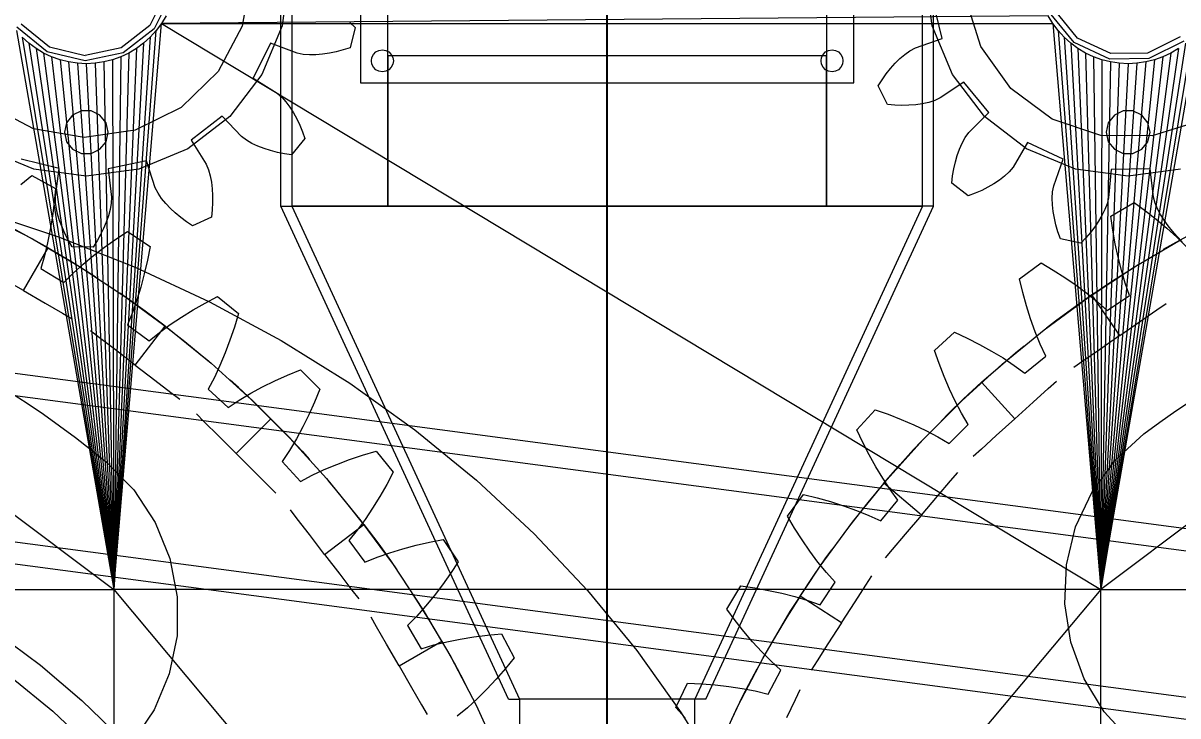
# Model space of a CAD drawing. Header units: millimetres. Extents: x -191664 to 191490, y -197311 to 10263.
# Drawn here: x 962 to 1383.2, y -103306.2 to -103053.2 of the extents above; entities that cross this region are included whole.
import ezdxf

# ---------------------------------------------------------------- set-up
doc = ezdxf.new("R2010")
doc.units = ezdxf.units.MM
for name, color, linetype, lineweight in [('COTAS_P', 1, 'Continuous', 0), ('COTAS_R', 1, 'Continuous', 0), ('DET_briquetadora_lateral', 7, 'Continuous', 0), ('R15_COTAS_TRANSPORTE_P', 1, 'Continuous', 0)]:
    doc.layers.add(name, color=color, linetype=linetype, lineweight=lineweight)
doc.dimstyles.new('PLANTA_20', dxfattribs={"dimtxt": 50, "dimasz": 30, "dimexe": 30, "dimexo": 16, "dimgap": 20, "dimtad": 1, "dimtih": 1, "dimtoh": 1, "dimdec": 1, "dimzin": 0, "dimdsep": 46, "dimcen": 0.09, "dimadec": 0, "dimazin": 0, "dimtfac": 1, "dimtdec": 4, "dimtofl": 0, "dimtmove": 0, "dimatfit": 3, "dimfxl": 1, "dimtolj": 1, "dimtzin": 0, "dimarcsym": 0})

# ---------------------------------------------------------------- blocks, each defined once
blk = doc.blocks.new('*D77')
at = {"layer": 'COTAS_R', "color": 0, "lineweight": -2, "transparency": 16777216}
for p, q in [((91, -102532.75), (1205, -102532.75)), ((1175, -105170), (1175, -102562.75)), ((91, -105200), (1205, -105200))]:
    blk.add_line(p, q, dxfattribs=at)
at = {"layer": 'COTAS_R', "color": 0, "transparency": 16777216}
for points in [[(1170, -102562.75), (1180, -102562.75), (1175, -102532.75)], [(1170, -105170), (1180, -105170), (1175, -105200)]]:
    blk.add_solid(points, dxfattribs=at)
at = {"layer": 'Defpoints', "color": 0, "transparency": 16777216}
for p in [(75, -102532.75), (1175, -102532.75), (75, -105200)]:
    blk.add_point(p, dxfattribs=at)
blk = doc.blocks.new('*D78')
at = {"layer": 'COTAS_P', "color": 0, "lineweight": -2, "transparency": 16777216}
for p, q in [((1159, -102532.75), (845, -102532.75)), ((875, -105170), (875, -102562.75)), ((1159, -105200), (845, -105200))]:
    blk.add_line(p, q, dxfattribs=at)
at = {"layer": 'COTAS_P', "color": 0, "transparency": 16777216}
for points in [[(870, -102562.75), (880, -102562.75), (875, -102532.75)], [(870, -105170), (880, -105170), (875, -105200)]]:
    blk.add_solid(points, dxfattribs=at)
at = {"layer": 'Defpoints', "color": 0, "transparency": 16777216}
for p in [(875, -102532.75), (1175, -102532.75), (1175, -105200)]:
    blk.add_point(p, dxfattribs=at)
blk = doc.blocks.new('*D131')
at = {"layer": 'Defpoints', "color": 0, "transparency": 16777216}
for p in [(1100, -183968.15), (1139.8, -184162.66), (1104.62, -184212), (1304.62, -184212), (1304.62, -184212)]:
    blk.add_point(p, dxfattribs=at)
at = {"layer": 'R15_COTAS_TRANSPORTE_P', "color": 0, "lineweight": -2, "transparency": 16777216}
blk.add_arc((1304.62, -184212), 172.05, 140.0034, 169.9966, dxfattribs=at)
at = {"layer": 'R15_COTAS_TRANSPORTE_P', "color": 0, "transparency": 16777216}
for points in [[(1169.28, -184097.88), (1176.35, -184104.95), (1194.03, -184080.2)], [(1140.17, -184182.55), (1130.2, -184181.68), (1132.57, -184212)]]:
    blk.add_solid(points, dxfattribs=at)
blk = doc.blocks.new('*D133')
at = {"layer": 'Defpoints', "color": 0, "transparency": 16777216}
for p in [(439.69, -194147.98), (217.89, -194406.09), (-500, -194490), (-500, -194490), (500, -194490)]:
    blk.add_point(p, dxfattribs=at)
at = {"layer": 'R15_COTAS_TRANSPORTE_P', "color": 0, "lineweight": -2, "transparency": 16777216}
blk.add_arc((-500, -194490), 722.77, 2.37834, 17.62166, dxfattribs=at)
at = {"layer": 'R15_COTAS_TRANSPORTE_P', "color": 0, "transparency": 16777216}
for points in [[(184.12, -194272.81), (193.59, -194269.58), (179.18, -194242.8)], [(227.15, -194459.9), (217.15, -194460.11), (222.77, -194490)]]:
    blk.add_solid(points, dxfattribs=at)

msp = doc.modelspace()

# ---------------------------------------------------------------- linework, layer by layer
at = {"layer": 'DET_briquetadora_lateral', "color": 8, "true_color": 0x6f7d84}
for p, q in [((1056, -103120), (1056, -102965)), ((1060, -102965), (1060, -103120)), ((1095, -103120), (1095, -102965)), ((1255, -102965), (1255, -103120)), ((1290, -103120), (1290, -102965)), ((1294, -103120), (1294, -102965)), ((1095, -103065), (1255, -103065)), ((1095, -103065), (1095, -103120)), ((1255, -103120), (1255, -103065)), ((1056, -103120), (1060, -103120)), ((1139, -103300), (1056, -103120)), ((1060, -103120), (1095, -103120)), ((1290, -103120), (1060, -103120)), ((1060, -103120), (1143, -103300)), ((1095, -103120), (1255, -103120)), ((1290, -103120), (1207, -103300)), ((1211, -103300), (1294, -103120)), ((1255, -103120), (1290, -103120)), ((1294, -103120), (1290, -103120)), ((1139, -103300), (1143, -103300)), ((1207, -103300), (1143, -103300)), ((1143, -103300), (1143, -103475)), ((1211, -103300), (1207, -103300)), ((1207, -103475), (1207, -103300))]:
    msp.add_line(p, q, dxfattribs=at)
at = {"layer": 'DET_briquetadora_lateral', "color": 143, "true_color": 0x82b6c5}
for p, q in [((1085, -102980), (1085, -103075)), ((1265, -103075), (1265, -102980)), ((1085, -103075), (1265, -103075))]:
    msp.add_line(p, q, dxfattribs=at)
at = {"layer": 'DET_briquetadora_lateral', "color": 9, "true_color": 0xb9c3c2}
for p, q in [((675, -103020), (995, -103260)), ((1675, -103020), (1355, -103260)), ((1045, -103035.82), (1041.82, -103054.32)), ((1059, -103035.05), (1056.48, -103054.2)), ((1293.52, -103054.2), (1291, -103035.05)), ((1014.16, -103042.1), (1008.21, -103054.05)), ((1016.1, -103042.57), (1009.76, -103055.32)), ((1311.28, -103061.77), (1305.65, -103043.86)), ((1297.16, -103058.8), (1293.8, -103044.91)), ((1346.6, -103058.74), (1338.14, -103048.41)), ((1014.1, -103050.61), (1012.44, -103053.38)), ((1335.9, -103050.61), (1012.44, -103053.38)), ((1081.13, -103052.95), (1083.02, -103054.83)), ((1337.56, -103053.38), (1335.9, -103050.61)), ((1345.37, -103060.32), (1336.35, -103049.3)), ((959.49, -103055.98), (995, -103260)), ((970.75, -103063.7), (959.73, -103054.68)), ((961.31, -103053.45), (971.64, -103061.91)), ((995, -103260), (1012.44, -103053.38)), ((995, -103260), (1010.51, -103055.98)), ((1008.21, -103054.05), (997.67, -103062.24)), ((1009.76, -103055.32), (998.51, -103064.06)), ((1010.51, -103055.98), (1008.33, -103058.38)), ((1012.44, -103053.38), (1010.51, -103055.98)), ((1012.44, -103053.38), (1337.56, -103053.38)), ((1012.44, -103053.38), (1355, -103260)), ((1041.82, -103054.32), (1033.09, -103070.94)), ((1056.48, -103054.2), (1049.09, -103072.05)), ((1083.02, -103054.83), (1081.23, -103062.23)), ((1300.91, -103072.05), (1293.52, -103054.2)), ((1339.49, -103055.98), (1337.56, -103053.38)), ((1337.56, -103053.38), (1355, -103260)), ((1339.49, -103055.98), (1341.67, -103058.38)), ((1339.49, -103055.98), (1355, -103260)), ((1355, -103260), (1390.51, -103055.98)), ((964.07, -103060.56), (961.67, -103058.38)), ((961.67, -103058.38), (995, -103260)), ((966.67, -103062.49), (964.07, -103060.56)), ((964.07, -103060.56), (995, -103260)), ((1008.33, -103058.38), (995, -103260)), ((1005.93, -103060.56), (995, -103260)), ((1005.93, -103060.56), (1003.33, -103062.49)), ((1008.33, -103058.38), (1005.93, -103060.56)), ((1052.22, -103060.51), (1045.85, -103073.3)), ((1061.89, -103064.17), (1052.22, -103060.51)), ((1287.4, -103062.22), (1297.16, -103058.8)), ((1344.07, -103060.56), (1341.67, -103058.38)), ((1341.67, -103058.38), (1355, -103260)), ((1346.67, -103062.49), (1344.07, -103060.56)), ((1344.07, -103060.56), (1355, -103260)), ((1358.28, -103066.34), (1345.37, -103060.32)), ((1358.7, -103064.38), (1346.6, -103058.74)), ((1388.33, -103058.38), (1355, -103260)), ((1385.93, -103060.56), (1355, -103260)), ((1384, -103058.26), (1372.05, -103064.21)), ((1385.27, -103059.81), (1372.52, -103066.15)), ((969.44, -103064.15), (966.67, -103062.49)), ((966.67, -103062.49), (995, -103260)), ((972.37, -103065.54), (969.44, -103064.15)), ((969.44, -103064.15), (995, -103260)), ((984.59, -103067.05), (970.75, -103063.7)), ((971.64, -103061.91), (984.62, -103065.05)), ((975.42, -103066.63), (972.37, -103065.54)), ((972.37, -103065.54), (995, -103260)), ((998.51, -103064.06), (984.59, -103067.05)), ((997.67, -103062.24), (984.62, -103065.05)), ((997.63, -103065.54), (994.58, -103066.63)), ((1003.33, -103062.49), (995, -103260)), ((1000.56, -103064.15), (995, -103260)), ((997.63, -103065.54), (995, -103260)), ((1000.56, -103064.15), (997.63, -103065.54)), ((1003.33, -103062.49), (1000.56, -103064.15)), ((1064.09, -103064.63), (1061.89, -103064.17)), ((1066.4, -103064.81), (1064.09, -103064.63)), ((1068.77, -103064.78), (1066.4, -103064.81)), ((1071.19, -103064.58), (1068.77, -103064.78)), ((1073.66, -103064.22), (1071.19, -103064.58)), ((1076.16, -103063.7), (1073.66, -103064.22)), ((1078.69, -103063.04), (1076.16, -103063.7)), ((1081.23, -103062.23), (1078.69, -103063.04)), ((1281.74, -103066.18), (1283.54, -103064.63)), ((1283.54, -103064.63), (1285.42, -103063.29)), ((1285.42, -103063.29), (1287.4, -103062.22)), ((1322.17, -103077.07), (1311.28, -103061.77)), ((1349.44, -103064.15), (1346.67, -103062.49)), ((1346.67, -103062.49), (1355, -103260)), ((1352.37, -103065.54), (1349.44, -103064.15)), ((1349.44, -103064.15), (1355, -103260)), ((1355.42, -103066.63), (1352.37, -103065.54)), ((1352.37, -103065.54), (1355, -103260)), ((1383.33, -103062.49), (1355, -103260)), ((1380.56, -103064.15), (1355, -103260)), ((1377.63, -103065.54), (1355, -103260)), ((1372.05, -103064.21), (1358.7, -103064.38)), ((1377.63, -103065.54), (1374.58, -103066.63)), ((1380.56, -103064.15), (1377.63, -103065.54)), ((1383.33, -103062.49), (1380.56, -103064.15)), ((978.56, -103067.42), (975.42, -103066.63)), ((975.42, -103066.63), (995, -103260)), ((981.77, -103067.89), (978.56, -103067.42)), ((978.56, -103067.42), (995, -103260)), ((985, -103068.05), (981.77, -103067.89)), ((981.77, -103067.89), (995, -103260)), ((988.23, -103067.89), (985, -103068.05)), ((985, -103068.05), (995, -103260)), ((991.44, -103067.42), (988.23, -103067.89)), ((988.23, -103067.89), (995, -103260)), ((994.58, -103066.63), (991.44, -103067.42)), ((991.44, -103067.42), (995, -103260)), ((994.58, -103066.63), (995, -103260)), ((1276.78, -103071.76), (1278.36, -103069.76)), ((1278.36, -103069.76), (1280.01, -103067.89)), ((1280.01, -103067.89), (1281.74, -103066.18)), ((1374.58, -103066.63), (1355, -103260)), ((1355.42, -103066.63), (1355, -103260)), ((1371.44, -103067.42), (1355, -103260)), ((1358.56, -103067.42), (1355, -103260)), ((1368.23, -103067.89), (1355, -103260)), ((1361.77, -103067.89), (1355, -103260)), ((1365, -103068.05), (1355, -103260)), ((1358.56, -103067.42), (1355.42, -103066.63)), ((1372.52, -103066.15), (1358.28, -103066.34)), ((1361.77, -103067.89), (1358.56, -103067.42)), ((1365, -103068.05), (1361.77, -103067.89)), ((1368.23, -103067.89), (1365, -103068.05)), ((1371.44, -103067.42), (1368.23, -103067.89)), ((1374.58, -103066.63), (1371.44, -103067.42)), ((1033.09, -103070.94), (1019.64, -103084.04)), ((1049.09, -103072.05), (1037.33, -103087.38)), ((1045.85, -103073.3), (1054.61, -103078.81)), ((1273.84, -103076.15), (1275.27, -103073.89)), ((1275.27, -103073.89), (1276.78, -103071.76)), ((1312.67, -103087.38), (1300.91, -103072.05)), ((1277.23, -103082.97), (1273.84, -103076.15)), ((1305.13, -103074.82), (1296.51, -103080.55)), ((1314.19, -103085.88), (1305.13, -103074.82)), ((1337.25, -103088.25), (1322.17, -103077.07)), ((1054.61, -103078.81), (1056.31, -103080.29)), ((1056.31, -103080.29), (1057.84, -103082.02)), ((1057.84, -103082.02), (1059.25, -103083.93)), ((1289.94, -103082.67), (1287.54, -103083.02)), ((1292.26, -103082.17), (1289.94, -103082.67)), ((1294.47, -103081.49), (1292.26, -103082.17)), ((1296.51, -103080.55), (1294.47, -103081.49)), ((965.73, -103091.87), (949.11, -103083.13)), ((980.01, -103086.8), (977.79, -103089.58)), ((983.22, -103085.25), (980.01, -103086.8)), ((986.78, -103085.25), (983.22, -103085.25)), ((989.99, -103086.8), (986.78, -103085.25)), ((992.21, -103089.58), (989.99, -103086.8)), ((1019.64, -103084.04), (1002.81, -103092.35)), ((1059.25, -103083.93), (1060.55, -103085.98)), ((1060.55, -103085.98), (1061.75, -103088.17)), ((1279.89, -103083.18), (1277.23, -103082.97)), ((1282.5, -103083.27), (1279.89, -103083.18)), ((1285.05, -103083.21), (1282.5, -103083.27)), ((1287.54, -103083.02), (1285.05, -103083.21)), ((1306.87, -103093.2), (1314.19, -103085.88)), ((1360.01, -103086.8), (1357.79, -103089.58)), ((1363.22, -103085.25), (1360.01, -103086.8)), ((1366.78, -103085.25), (1363.22, -103085.25)), ((1369.99, -103086.8), (1366.78, -103085.25)), ((1372.21, -103089.58), (1369.99, -103086.8)), ((977.79, -103089.58), (977, -103093.05)), ((993, -103093.05), (992.21, -103089.58)), ((1037.33, -103087.38), (1022, -103099.14)), ((1034.51, -103087.15), (1023.23, -103095.92)), ((1041.64, -103094.65), (1034.51, -103087.15)), ((1061.75, -103088.17), (1062.84, -103090.47)), ((1062.84, -103090.47), (1063.84, -103092.88)), ((1328, -103099.14), (1312.67, -103087.38)), ((1355.04, -103094.22), (1337.25, -103088.25)), ((1357.79, -103089.58), (1357, -103093.05)), ((1373, -103093.05), (1372.21, -103089.58)), ((1391.72, -103088.77), (1373.82, -103094.4)), ((984.23, -103095.04), (965.73, -103091.87)), ((977, -103093.05), (977.79, -103096.52)), ((1002.81, -103092.35), (984.23, -103095.04)), ((992.21, -103096.52), (993, -103093.05)), ((1043.43, -103096.02), (1041.64, -103094.65)), ((1064.73, -103095.4), (1059.91, -103101.3)), ((1063.84, -103092.88), (1064.73, -103095.4)), ((1304.44, -103097.05), (1305.55, -103095.02)), ((1305.55, -103095.02), (1306.87, -103093.2)), ((1373.82, -103094.4), (1355.04, -103094.22)), ((1357, -103093.05), (1357.79, -103096.52)), ((1372.21, -103096.52), (1373, -103093.05)), ((965.85, -103106.53), (948, -103099.14)), ((977.79, -103096.52), (980.01, -103099.3)), ((980.01, -103099.3), (983.22, -103100.85)), ((986.78, -103100.85), (989.99, -103099.3)), ((989.99, -103099.3), (992.21, -103096.52)), ((1022, -103099.14), (1004.15, -103106.53)), ((1023.23, -103095.92), (1028.73, -103104.68)), ((1045.43, -103097.18), (1043.43, -103096.02)), ((1047.58, -103098.18), (1045.43, -103097.18)), ((1049.85, -103099.05), (1047.58, -103098.18)), ((1052.23, -103099.79), (1049.85, -103099.05)), ((1302.68, -103101.52), (1303.49, -103099.22)), ((1303.49, -103099.22), (1304.44, -103097.05)), ((1328.32, -103096.86), (1323.04, -103105.76)), ((1345.85, -103106.53), (1328, -103099.14)), ((1341.27, -103102.9), (1328.32, -103096.86)), ((1357.79, -103096.52), (1360.01, -103099.3)), ((1360.01, -103099.3), (1363.22, -103100.85)), ((1366.78, -103100.85), (1369.99, -103099.3)), ((1369.99, -103099.3), (1372.21, -103096.52)), ((975.14, -103106.25), (961.25, -103102.89)), ((983.22, -103100.85), (986.78, -103100.85)), ((1007.01, -103103.47), (993.03, -103106.47)), ((1010.17, -103113.32), (1007.01, -103103.47)), ((1054.7, -103100.42), (1052.23, -103099.79)), ((1057.26, -103100.92), (1054.7, -103100.42)), ((1059.91, -103101.3), (1057.26, -103100.92)), ((1302, -103103.91), (1302.68, -103101.52)), ((1337.86, -103112.66), (1341.27, -103102.9)), ((1363.22, -103100.85), (1366.78, -103100.85)), ((985, -103109.05), (965.85, -103106.53)), ((973.72, -103116.5), (975.14, -103106.25)), ((1004.15, -103106.53), (985, -103109.05)), ((993.03, -103106.47), (994.19, -103116.76)), ((1028.73, -103104.68), (1029.62, -103106.75)), ((1029.62, -103106.75), (1030.24, -103108.97)), ((1301.01, -103108.98), (1301.44, -103106.4)), ((1301.44, -103106.4), (1302, -103103.91)), ((1321.61, -103107.49), (1319.91, -103109.07)), ((1323.04, -103105.76), (1321.61, -103107.49)), ((1365, -103109.05), (1345.85, -103106.53)), ((1358.77, -103106.65), (1357.87, -103116.96)), ((1373.06, -103106.47), (1358.77, -103106.65)), ((1384.15, -103106.53), (1365, -103109.05)), ((1374.22, -103116.75), (1373.06, -103106.47)), ((961.12, -103112.14), (965.09, -103108.91)), ((965.09, -103108.91), (973.79, -103113.56)), ((1030.24, -103108.97), (1030.69, -103111.3)), ((1030.69, -103111.3), (1030.97, -103113.72)), ((1300.7, -103111.63), (1301.01, -103108.98)), ((1306.71, -103116.3), (1300.7, -103111.63)), ((1316.02, -103111.88), (1313.87, -103113.13)), ((1318.04, -103110.52), (1316.02, -103111.88)), ((1319.91, -103109.07), (1318.04, -103110.52)), ((973.79, -103113.56), (973.31, -103118.65)), ((973.76, -103118.74), (973.72, -103116.5)), ((1011.19, -103115.33), (1010.17, -103113.32)), ((1012.49, -103117.24), (1011.19, -103115.33)), ((1030.97, -103113.72), (1031.1, -103116.2)), ((1031.1, -103116.2), (1031.09, -103118.76)), ((1309.2, -103115.34), (1306.71, -103116.3)), ((1311.59, -103114.29), (1309.2, -103115.34)), ((1313.87, -103113.13), (1311.59, -103114.29)), ((1337.34, -103117.18), (1337.46, -103114.88)), ((1337.46, -103114.88), (1337.86, -103112.66)), ((973.31, -103118.65), (972.67, -103123.67)), ((974.1, -103121.03), (973.76, -103118.74)), ((994.09, -103119), (993.69, -103121.28)), ((994.19, -103116.76), (994.09, -103119)), ((1013.99, -103119.08), (1012.49, -103117.24)), ((1015.66, -103120.85), (1013.99, -103119.08)), ((1031.09, -103118.76), (1030.94, -103121.36)), ((1337.43, -103119.55), (1337.34, -103117.18)), ((1337.69, -103121.97), (1337.43, -103119.55)), ((1357.33, -103119.15), (1356.49, -103121.3)), ((1357.87, -103116.96), (1357.33, -103119.15)), ((1358.72, -103123.75), (1367.18, -103118.68)), ((1367.18, -103118.68), (1371.3, -103121.71)), ((1374.82, -103118.92), (1374.22, -103116.75)), ((1375.72, -103121.05), (1374.82, -103118.92)), ((947.74, -103122.84), (965.36, -103132.04)), ((972.67, -103123.67), (971.87, -103128.6)), ((974.66, -103123.34), (974.1, -103121.03)), ((975.39, -103125.65), (974.66, -103123.34)), ((993.08, -103123.57), (992.28, -103125.87)), ((993.69, -103121.28), (993.08, -103123.57)), ((1017.48, -103122.55), (1015.66, -103120.85)), ((1019.44, -103124.18), (1017.48, -103122.55)), ((1021.53, -103125.75), (1019.44, -103124.18)), ((1030.65, -103124.02), (1023.75, -103127.24)), ((1030.94, -103121.36), (1030.65, -103124.02)), ((1338.12, -103124.43), (1337.69, -103121.97)), ((1338.69, -103126.91), (1338.12, -103124.43)), ((1355.44, -103123.42), (1354.21, -103125.52)), ((1356.49, -103121.3), (1355.44, -103123.42)), ((1359.45, -103128.81), (1358.72, -103123.75)), ((1371.3, -103121.71), (1375.28, -103124.83)), ((1375.28, -103124.83), (1379.1, -103128.05)), ((1376.82, -103123.15), (1375.72, -103121.05)), ((1378.11, -103125.21), (1376.82, -103123.15)), ((963.18, -103130.84), (956.73, -103127.39)), ((971.87, -103128.6), (970.9, -103133.44)), ((976.29, -103127.98), (975.39, -103125.65)), ((977.35, -103130.3), (976.29, -103127.98)), ((991.32, -103128.17), (990.2, -103130.46)), ((992.28, -103125.87), (991.32, -103128.17)), ((1023.75, -103127.24), (1021.53, -103125.75)), ((1339.42, -103129.42), (1338.69, -103126.91)), ((1352.81, -103127.58), (1351.26, -103129.61)), ((1354.21, -103125.52), (1352.81, -103127.58)), ((1360.33, -103133.79), (1359.45, -103128.81)), ((1379.56, -103127.24), (1378.11, -103125.21)), ((1379.1, -103128.05), (1382.75, -103131.37)), ((1381.16, -103129.23), (1379.56, -103127.24)), ((971.12, -103135.3), (963.18, -103130.84)), ((965.36, -103132.04), (982.49, -103142.12)), ((978.56, -103132.62), (977.35, -103130.3)), ((979.91, -103134.92), (978.56, -103132.62)), ((988.94, -103132.75), (987.53, -103135.02)), ((990.2, -103130.46), (988.94, -103132.75)), ((991.67, -103135.05), (995.79, -103132.13)), ((995.79, -103132.13), (1000.06, -103129.3)), ((1000.06, -103129.3), (1008.26, -103134.78)), ((1340.29, -103131.95), (1339.42, -103129.42)), ((1347.74, -103133.55), (1340.29, -103131.95)), ((1349.57, -103131.6), (1347.74, -103133.55)), ((1351.26, -103129.61), (1349.57, -103131.6)), ((1366.99, -103142.45), (1384.1, -103132.34)), ((1382.9, -103131.18), (1381.16, -103129.23)), ((1387.72, -103130.34), (1381.33, -103133.89)), ((1382.75, -103131.37), (1386.22, -103134.81)), ((1384.78, -103133.07), (1382.9, -103131.18)), ((962.12, -103150.89), (971.12, -103135.3)), ((970.9, -103133.44), (969.74, -103138.18)), ((971.12, -103135.3), (978.96, -103139.95)), ((987.53, -103135.02), (979.91, -103134.92)), ((987.69, -103138.08), (991.67, -103135.05)), ((1008.26, -103134.78), (1007.28, -103139.8)), ((1361.37, -103138.68), (1360.33, -103133.79)), ((1381.33, -103133.89), (1377.81, -103135.92)), ((969.74, -103138.18), (968.37, -103142.81)), ((978.96, -103139.95), (985.17, -103143.81)), ((980.25, -103144.48), (983.88, -103141.22)), ((983.88, -103141.22), (987.69, -103138.08)), ((1007.28, -103139.8), (1006.16, -103144.73)), ((1325.33, -103146.64), (1333.25, -103140.76)), ((1333.25, -103140.76), (1337.65, -103143.37)), ((1362.57, -103143.47), (1361.37, -103138.68)), ((1365.47, -103143.4), (1368.91, -103141.25)), ((968.37, -103142.81), (976.82, -103147.87)), ((976.82, -103147.87), (980.25, -103144.48)), ((982.49, -103142.12), (999.08, -103153.06)), ((985.17, -103143.81), (988.59, -103146)), ((1006.16, -103144.73), (1004.88, -103149.57)), ((1337.65, -103143.37), (1341.91, -103146.09)), ((1350.41, -103153.41), (1366.99, -103142.45)), ((1359.32, -103147.37), (1365.47, -103143.4)), ((1363.97, -103148.14), (1362.57, -103143.47)), ((962.12, -103150.89), (954.23, -103146.33)), ((1004.88, -103149.57), (1003.44, -103154.29)), ((1326.55, -103151.6), (1325.33, -103146.64)), ((1341.91, -103146.09), (1346.03, -103148.92)), ((1346.03, -103148.92), (1349.99, -103151.87)), ((1351.77, -103152.47), (1359.32, -103147.37)), ((1365.56, -103152.69), (1363.97, -103148.14)), ((962.12, -103150.89), (970.02, -103155.45)), ((1000.55, -103154.09), (997.22, -103151.77)), ((999.08, -103153.06), (1015.1, -103164.82)), ((1006.49, -103158.34), (1000.55, -103154.09)), ((1003.44, -103154.29), (1001.82, -103158.89)), ((1028.34, -103155.42), (1032.86, -103153.03)), ((1032.86, -103153.03), (1040.48, -103159.28)), ((1327.92, -103156.47), (1326.55, -103151.6)), ((1334.41, -103165.2), (1350.41, -103153.41)), ((1351.77, -103152.47), (1344.34, -103157.74)), ((1349.99, -103151.87), (1353.78, -103154.95)), ((1362.01, -103167.27), (1351.77, -103152.47)), ((1357.38, -103158.17), (1365.56, -103152.69)), ((970.02, -103155.45), (976.34, -103159.1)), ((1013.79, -103163.81), (1006.49, -103158.34)), ((1019.69, -103160.55), (1023.94, -103157.92)), ((1023.94, -103157.92), (1028.34, -103155.42)), ((1329.43, -103161.24), (1327.92, -103156.47)), ((1344.34, -103157.74), (1338.47, -103162.09)), ((1353.78, -103154.95), (1357.38, -103158.17)), ((1369.51, -103162.08), (1375.51, -103157.92)), ((1375.51, -103157.92), (1378.85, -103155.61)), ((976.34, -103159.1), (979.86, -103161.13)), ((1001.82, -103158.89), (1000, -103163.36)), ((1015.59, -103163.3), (1019.69, -103160.55)), ((1040.48, -103159.28), (1039.02, -103164.19)), ((1331.1, -103165.88), (1329.43, -103161.24)), ((1338.47, -103162.09), (1335.24, -103164.56)), ((1362.01, -103167.27), (1369.51, -103162.08)), ((2570, -103395.05), (823.69, -103163.22)), ((989.8, -103168.09), (986.59, -103165.62)), ((1000, -103163.36), (1007.91, -103169.23)), ((1002.83, -103178.09), (1013.79, -103163.81)), ((1007.91, -103169.23), (1011.65, -103166.19)), ((1011.65, -103166.19), (1015.59, -103163.3)), ((1013.79, -103163.81), (1020.95, -103169.44)), ((1015.1, -103164.82), (1030.5, -103177.38)), ((1039.02, -103164.19), (1037.42, -103168.98)), ((1294.35, -103172.69), (1301.66, -103166.07)), ((1301.66, -103166.07), (1306.29, -103168.23)), ((1319.03, -103177.78), (1334.41, -103165.2)), ((1332.94, -103170.4), (1331.1, -103165.88)), ((2568.95, -103402.98), (822.64, -103171.15)), ((995.6, -103172.54), (989.8, -103168.09)), ((1020.95, -103169.44), (1026.6, -103174.07)), ((1037.42, -103168.98), (1035.67, -103173.66)), ((1306.29, -103168.23), (1310.8, -103170.52)), ((1310.8, -103170.52), (1315.17, -103172.94)), ((1323.98, -103173.59), (1327.11, -103171.01)), ((1334.98, -103174.77), (1332.94, -103170.4)), ((1362.01, -103167.27), (1354.52, -103172.45)), ((1002.83, -103178.09), (995.6, -103172.54)), ((1026.6, -103174.07), (1029.7, -103176.69)), ((1035.67, -103173.66), (1033.77, -103178.22)), ((1296.05, -103177.51), (1294.35, -103172.69)), ((1315.17, -103172.94), (1319.41, -103175.48)), ((1318.4, -103178.32), (1323.98, -103173.59)), ((1327.37, -103181.02), (1334.98, -103174.77)), ((1354.52, -103172.45), (1348.51, -103176.61)), ((1002.83, -103178.09), (1010.06, -103183.63)), ((1030.5, -103177.38), (1045.25, -103190.7)), ((1033.77, -103178.22), (1031.71, -103182.65)), ((1297.88, -103182.23), (1296.05, -103177.51)), ((1304.3, -103191.13), (1319.03, -103177.78)), ((1311.58, -103184.36), (1318.4, -103178.32)), ((1319.41, -103175.48), (1323.48, -103178.17)), ((1323.48, -103178.17), (1327.37, -103181.02)), ((1348.51, -103176.61), (1345.18, -103178.92)), ((1010.06, -103183.63), (1015.85, -103188.08)), ((1031.71, -103182.65), (1029.46, -103186.91)), ((1040.51, -103186.27), (1037.51, -103183.54)), ((1049.33, -103186.05), (1053.82, -103183.85)), ((1053.82, -103183.85), (1058.44, -103181.79)), ((1058.44, -103181.79), (1063.17, -103179.85)), ((1063.17, -103179.85), (1070.15, -103186.83)), ((1299.86, -103186.82), (1297.88, -103182.23)), ((957.36, -103188.04), (963.41, -103191.98)), ((1015.85, -103188.08), (1019.07, -103190.55)), ((1029.46, -103186.91), (1036.76, -103193.53)), ((1045.84, -103191.27), (1040.51, -103186.27)), ((1044.98, -103188.38), (1049.33, -103186.05)), ((1070.15, -103186.83), (1068.21, -103191.56)), ((1301.98, -103191.28), (1299.86, -103186.82)), ((1311.58, -103184.36), (1304.9, -103190.56)), ((1323.67, -103197.7), (1311.58, -103184.36)), ((1330.42, -103191.58), (1335.83, -103186.67)), ((1335.83, -103186.67), (1338.84, -103183.95)), ((963.41, -103191.98), (969.38, -103196.05)), ((1036.76, -103193.53), (1040.78, -103190.87)), ((1040.78, -103190.87), (1044.98, -103188.38)), ((1045.25, -103190.7), (1059.3, -103204.75)), ((1052.36, -103197.64), (1045.84, -103191.27)), ((1068.21, -103191.56), (1066.15, -103196.18)), ((1290.27, -103205.2), (1304.3, -103191.13)), ((1304.9, -103190.56), (1299.65, -103195.64)), ((1304.25, -103195.6), (1301.98, -103191.28)), ((1323.67, -103197.7), (1330.42, -103191.58)), ((1382.46, -103194.77), (1388.46, -103190.74)), ((969.38, -103196.05), (975.27, -103200.24)), ((1028.03, -103198.76), (1025.16, -103195.89)), ((1066.15, -103196.18), (1063.95, -103200.67)), ((1266.07, -103201.66), (1272.69, -103194.35)), ((1272.69, -103194.35), (1277.51, -103196.05)), ((1277.51, -103196.05), (1282.23, -103197.88)), ((1299.65, -103195.64), (1296.77, -103198.51)), ((1306.71, -103199.75), (1304.25, -103195.6)), ((1376.55, -103198.93), (1382.46, -103194.77)), ((975.27, -103200.24), (981.06, -103204.56)), ((1033.19, -103203.92), (1028.03, -103198.76)), ((1039.63, -103210.37), (1052.36, -103197.64)), ((1052.36, -103197.64), (1058.73, -103204.16)), ((1063.95, -103200.67), (1061.62, -103205.02)), ((1282.23, -103197.88), (1286.82, -103199.86)), ((1286.82, -103199.86), (1291.28, -103201.98)), ((1299.75, -103206.71), (1306.71, -103199.75)), ((1323.67, -103197.7), (1316.92, -103203.82)), ((1370.73, -103203.21), (1376.55, -103198.93)), ((981.06, -103204.56), (986.76, -103209)), ((1039.63, -103210.37), (1033.19, -103203.92)), ((1058.73, -103204.16), (1063.73, -103209.49)), ((1059.3, -103204.75), (1072.62, -103219.5)), ((1268.23, -103206.29), (1266.07, -103201.66)), ((1291.28, -103201.98), (1295.6, -103204.25)), ((1295.6, -103204.25), (1299.75, -103206.71)), ((1316.92, -103203.82), (1311.5, -103208.73)), ((1360.26, -103212.82), (1370.73, -103203.21)), ((986.76, -103209), (992.36, -103213.56)), ((1061.62, -103205.02), (1059.13, -103209.22)), ((1270.52, -103210.8), (1268.23, -103206.29)), ((1276.97, -103219.97), (1290.27, -103205.2)), ((1281.87, -103214.35), (1286.78, -103208.93)), ((1286.78, -103208.93), (1289.55, -103205.97)), ((1311.5, -103208.73), (1308.5, -103211.45)), ((1039.63, -103210.37), (1046.08, -103216.81)), ((1059.13, -103209.22), (1056.47, -103213.24)), ((1056.47, -103213.24), (1063.09, -103220.54)), ((1063.73, -103209.49), (1066.46, -103212.49)), ((1076.34, -103214.33), (1081.02, -103212.58)), ((1081.02, -103212.58), (1085.81, -103210.98)), ((1085.81, -103210.98), (1090.72, -103209.52)), ((1090.72, -103209.52), (1096.97, -103217.14)), ((1272.94, -103215.17), (1270.52, -103210.8)), ((1351.86, -103224.29), (1360.26, -103212.82)), ((992.36, -103213.56), (1002.35, -103223.67)), ((1046.08, -103216.81), (1051.24, -103221.97)), ((1067.35, -103218.29), (1071.78, -103216.23)), ((1071.78, -103216.23), (1076.34, -103214.33)), ((1096.97, -103217.14), (1094.58, -103221.66)), ((1275.48, -103219.41), (1272.94, -103215.17)), ((1275.9, -103221.23), (1281.87, -103214.35)), ((1300.25, -103220.36), (1302.87, -103217.27)), ((1063.09, -103220.54), (1067.35, -103218.29)), ((1072.62, -103219.5), (1085.18, -103234.9)), ((1075.93, -103223.4), (1073.31, -103220.3)), ((1094.58, -103221.66), (1092.08, -103226.06)), ((1264.44, -103235.39), (1276.97, -103219.97)), ((1275.9, -103221.23), (1270.08, -103228.25)), ((1278.17, -103223.48), (1275.48, -103219.41)), ((1289.62, -103232.88), (1275.9, -103221.23)), ((1295.52, -103225.93), (1300.25, -103220.36)), ((1002.35, -103223.67), (1010.17, -103235.54)), ((1051.24, -103221.97), (1054.11, -103224.84)), ((1080.56, -103229.05), (1075.93, -103223.4)), ((1240.76, -103233.25), (1246.64, -103225.33)), ((1246.64, -103225.33), (1251.6, -103226.55)), ((1281.02, -103227.37), (1278.17, -103223.48)), ((1289.62, -103232.88), (1295.52, -103225.93)), ((1345.87, -103237.17), (1351.86, -103224.29)), ((1086.19, -103236.21), (1080.56, -103229.05)), ((1092.08, -103226.06), (1089.45, -103230.31)), ((1251.6, -103226.55), (1256.47, -103227.92)), ((1256.47, -103227.92), (1261.24, -103229.43)), ((1261.24, -103229.43), (1265.88, -103231.1)), ((1270.08, -103228.25), (1265.54, -103233.97)), ((1274.77, -103234.98), (1281.02, -103227.37)), ((1061.92, -103234.15), (1059.45, -103230.93)), ((1066.37, -103239.94), (1061.92, -103234.15)), ((1086.7, -103234.41), (1083.81, -103238.35)), ((1089.45, -103230.31), (1086.7, -103234.41)), ((1243.37, -103237.65), (1240.76, -103233.25)), ((1265.54, -103233.97), (1263.06, -103237.19)), ((1265.88, -103231.1), (1270.4, -103232.94)), ((1270.4, -103232.94), (1274.77, -103234.98)), ((1289.62, -103232.88), (1283.73, -103239.82)), ((1010.17, -103235.54), (1015.53, -103248.7)), ((1071.91, -103247.17), (1086.19, -103236.21)), ((1083.81, -103238.35), (1080.77, -103242.09)), ((1085.18, -103234.9), (1096.94, -103250.92)), ((1086.19, -103236.21), (1091.66, -103243.51)), ((1246.09, -103241.91), (1243.37, -103237.65)), ((1252.7, -103251.43), (1264.44, -103235.39)), ((1342.5, -103250.98), (1345.87, -103237.17)), ((1071.91, -103247.17), (1066.37, -103239.94)), ((1080.77, -103242.09), (1086.64, -103250)), ((1105.27, -103243.84), (1110.2, -103242.72)), ((1110.2, -103242.72), (1115.22, -103241.74)), ((1115.22, -103241.74), (1120.7, -103249.94)), ((1248.92, -103246.03), (1246.09, -103241.91)), ((1283.73, -103239.82), (1279, -103245.4)), ((1091.11, -103248.18), (1095.71, -103246.56)), ((1091.66, -103243.51), (1095.92, -103249.45)), ((1095.71, -103246.56), (1100.43, -103245.12)), ((1100.43, -103245.12), (1105.27, -103243.84)), ((1251.87, -103249.99), (1248.92, -103246.03)), ((1254.52, -103248.83), (1256.88, -103245.53)), ((1279, -103245.4), (1276.38, -103248.49)), ((1015.53, -103248.7), (1018.21, -103262.66)), ((1071.91, -103247.17), (1077.46, -103254.4)), ((1086.64, -103250), (1091.11, -103248.18)), ((1095.92, -103249.45), (1098.23, -103252.78)), ((1096.94, -103250.92), (1107.88, -103267.51)), ((1120.7, -103249.94), (1117.87, -103254.21)), ((1250.36, -103254.84), (1254.52, -103248.83)), ((1254.95, -103253.78), (1251.87, -103249.99)), ((1341.9, -103265.18), (1342.5, -103250.98)), ((1077.46, -103254.4), (1081.91, -103260.2)), ((1117.87, -103254.21), (1114.95, -103258.33)), ((1241.79, -103268.04), (1252.7, -103251.43)), ((1245.33, -103262.44), (1250.36, -103254.84)), ((1258.17, -103257.38), (1254.95, -103253.78)), ((1269.36, -103258.4), (1271.56, -103254.99)), ((1114.95, -103258.33), (1111.92, -103262.31)), ((1218.68, -103267.18), (1223.75, -103258.72)), ((1223.75, -103258.72), (1228.81, -103259.45)), ((1228.81, -103259.45), (1233.79, -103260.33)), ((1252.69, -103265.56), (1258.17, -103257.38)), ((1265.4, -103264.54), (1269.36, -103258.4)), ((555, -103260), (995, -103260)), ((995, -103260), (995, -103690)), ((995, -103260), (1355, -103690)), ((1355, -103260), (995, -103260)), ((1355, -103260), (995, -103690)), ((1018.21, -103262.66), (1018.12, -103276.87)), ((1081.91, -103260.2), (1084.38, -103263.41)), ((1106.19, -103264.83), (1104, -103261.41)), ((1111.92, -103262.31), (1108.78, -103266.12)), ((1233.79, -103260.33), (1238.68, -103261.37)), ((1238.68, -103261.37), (1243.47, -103262.57)), ((1245.33, -103262.44), (1240.49, -103270.16)), ((1243.47, -103262.57), (1248.14, -103263.97)), ((1260.46, -103272.2), (1245.33, -103262.44)), ((1355, -103690), (1355, -103260)), ((1355, -103260), (1795, -103260)), ((1108.78, -103266.12), (1105.52, -103269.75)), ((1110.05, -103271.04), (1106.19, -103264.83)), ((1107.88, -103267.51), (1117.96, -103284.64)), ((1221.71, -103271.3), (1218.68, -103267.18)), ((1231.74, -103285.18), (1241.79, -103268.04)), ((1248.14, -103263.97), (1252.69, -103265.56)), ((1260.46, -103272.2), (1265.4, -103264.54)), ((1344.07, -103279.23), (1341.9, -103265.18)), ((1090.9, -103273.66), (1088.87, -103270.14)), ((1105.52, -103269.75), (1102.13, -103273.18)), ((1114.7, -103278.88), (1110.05, -103271.04)), ((1224.83, -103275.28), (1221.71, -103271.3)), ((1240.49, -103270.16), (1236.73, -103276.43)), ((1260.46, -103272.2), (1255.52, -103279.85)), ((952.36, -103275.75), (968.28, -103287.63)), ((1094.55, -103279.98), (1090.9, -103273.66)), ((1102.13, -103273.18), (1107.19, -103281.63)), ((1131.35, -103276.69), (1136.44, -103276.21)), ((1136.44, -103276.21), (1141.09, -103284.91)), ((1228.05, -103279.1), (1224.83, -103275.28)), ((1236.73, -103276.43), (1234.69, -103279.94)), ((1018.12, -103276.87), (1015.26, -103290.79)), ((1099.11, -103287.88), (1094.55, -103279.98)), ((1099.11, -103287.88), (1114.7, -103278.88)), ((1107.19, -103281.63), (1111.82, -103280.26)), ((1111.82, -103280.26), (1116.56, -103279.1)), ((1114.7, -103278.88), (1119.16, -103286.82)), ((1116.56, -103279.1), (1121.4, -103278.13)), ((1121.4, -103278.13), (1126.33, -103277.33)), ((1126.33, -103277.33), (1131.35, -103276.69)), ((1231.37, -103282.75), (1228.05, -103279.1)), ((1255.52, -103279.85), (1251.57, -103286)), ((1348.94, -103292.58), (1344.07, -103279.23)), ((1117.96, -103284.64), (1127.16, -103302.26)), ((1141.09, -103284.91), (1137.86, -103288.88)), ((1234.81, -103286.22), (1231.37, -103282.75)), ((968.28, -103287.63), (983.41, -103300.51)), ((1099.11, -103287.88), (1103.67, -103295.77)), ((1119.16, -103286.82), (1122.61, -103293.27)), ((1137.86, -103288.88), (1134.55, -103292.7)), ((1222.56, -103302.81), (1231.74, -103285.18)), ((1227.74, -103292.6), (1229.65, -103289.01)), ((1238.36, -103289.48), (1234.81, -103286.22)), ((1251.57, -103286), (1249.37, -103289.4)), ((957.63, -103291.99), (972.8, -103304.45)), ((1015.26, -103290.79), (1009.74, -103303.89)), ((1122.61, -103293.27), (1124.47, -103296.87)), ((1134.55, -103292.7), (1131.14, -103296.36)), ((1224.4, -103299.1), (1227.74, -103292.6)), ((1233.72, -103298.16), (1238.36, -103289.48)), ((1356.33, -103304.72), (1348.94, -103292.58)), ((1103.67, -103295.77), (1107.32, -103302.09)), ((1131.14, -103296.36), (1127.65, -103299.84)), ((1200.02, -103303.1), (1204.24, -103294.19)), ((1204.24, -103294.19), (1209.35, -103294.42)), ((1209.35, -103294.42), (1214.39, -103294.8)), ((1214.39, -103294.8), (1219.36, -103295.36)), ((1219.36, -103295.36), (1224.24, -103296.09)), ((1224.24, -103296.09), (1229.03, -103297.02)), ((1229.03, -103297.02), (1233.72, -103298.16)), ((1243.7, -103300.15), (1245.44, -103296.48)), ((983.41, -103300.51), (997.69, -103314.34)), ((1127.65, -103299.84), (1124.05, -103303.14)), ((1220.41, -103307.29), (1224.4, -103299.1)), ((1240.58, -103306.75), (1243.7, -103300.15)), ((972.8, -103304.45), (987.13, -103317.87)), ((1009.74, -103303.89), (1001.76, -103315.66)), ((1107.32, -103302.09), (1109.35, -103305.61)), ((1124.05, -103303.14), (1120.34, -103306.22)), ((1127.16, -103302.26), (1135.46, -103320.31)), ((1203.44, -103306.91), (1200.02, -103303.1)), ((1214.29, -103320.88), (1222.56, -103302.81)), ((1365.94, -103315.19), (1356.33, -103304.72))]:
    msp.add_line(p, q, dxfattribs=at)
at = {"layer": 'DET_briquetadora_lateral', "color": 9, "true_color": 0xb8c2c6}
for p, q in [((1089, -103067), (1089.2, -103065.76)), ((1089.2, -103065.76), (1089.76, -103064.65)), ((1089.76, -103064.65), (1090.65, -103063.76)), ((1090.65, -103063.76), (1091.76, -103063.2)), ((1091.76, -103063.2), (1093, -103063)), ((1093, -103063), (1094.24, -103063.2)), ((1094.24, -103063.2), (1095.35, -103063.76)), ((1095.35, -103063.76), (1096.24, -103064.65)), ((1096.24, -103064.65), (1096.8, -103065.76)), ((1096.8, -103065.76), (1097, -103067)), ((1253, -103067), (1253.2, -103065.76)), ((1253.2, -103065.76), (1253.76, -103064.65)), ((1253.76, -103064.65), (1254.65, -103063.76)), ((1254.65, -103063.76), (1255.76, -103063.2)), ((1255.76, -103063.2), (1257, -103063)), ((1257, -103063), (1258.24, -103063.2)), ((1258.24, -103063.2), (1259.35, -103063.76)), ((1259.35, -103063.76), (1260.24, -103064.65)), ((1260.24, -103064.65), (1260.8, -103065.76)), ((1260.8, -103065.76), (1261, -103067)), ((1089.2, -103068.24), (1089, -103067)), ((1089.76, -103069.35), (1089.2, -103068.24)), ((1090.65, -103070.24), (1089.76, -103069.35)), ((1096.24, -103069.35), (1095.35, -103070.24)), ((1096.8, -103068.24), (1096.24, -103069.35)), ((1097, -103067), (1096.8, -103068.24)), ((1253.2, -103068.24), (1253, -103067)), ((1253.76, -103069.35), (1253.2, -103068.24)), ((1254.65, -103070.24), (1253.76, -103069.35)), ((1260.24, -103069.35), (1259.35, -103070.24)), ((1260.8, -103068.24), (1260.24, -103069.35)), ((1261, -103067), (1260.8, -103068.24)), ((1091.76, -103070.8), (1090.65, -103070.24)), ((1093, -103071), (1091.76, -103070.8)), ((1094.24, -103070.8), (1093, -103071)), ((1095.35, -103070.24), (1094.24, -103070.8)), ((1255.76, -103070.8), (1254.65, -103070.24)), ((1257, -103071), (1255.76, -103070.8)), ((1258.24, -103070.8), (1257, -103071)), ((1259.35, -103070.24), (1258.24, -103070.8))]:
    msp.add_line(p, q, dxfattribs=at)
at = {"layer": 'DET_briquetadora_lateral', "color": 117, "true_color": 0x28865c}
for p, q in [((946.08, -103121.76), (974.86, -103131.21)), ((974.86, -103131.21), (1002.88, -103142.28)), ((1002.88, -103142.28), (1030, -103154.93)), ((1030, -103154.93), (1056.12, -103169.1)), ((1056.12, -103169.1), (1081.12, -103184.73)), ((1081.12, -103184.73), (1104.89, -103201.75)), ((1104.89, -103201.75), (1127.34, -103220.09)), ((1127.34, -103220.09), (1148.36, -103239.67)), ((1148.36, -103239.67), (1167.88, -103260.41)), ((1167.88, -103260.41), (1185.79, -103282.22)), ((1185.79, -103282.22), (1202.03, -103305)), ((1202.03, -103305), (1216.53, -103328.66))]:
    msp.add_line(p, q, dxfattribs=at)
at = {"layer": 'DET_briquetadora_lateral', "color": 117, "true_color": 0x376c5b}
for p, q in [((2561.98, -103455.52), (815.67, -103223.69)), ((2560.92, -103463.45), (814.61, -103231.62))]:
    msp.add_line(p, q, dxfattribs=at)

# ---------------------------------------------------------------- dimensions: what is measured, and where the dimension line sits
at = {"layer": 'COTAS_P'}
dim = msp.add_aligned_dim(p1=(1175, -105200), p2=(1175, -102532.75), distance=300, text='<> P', dimstyle='PLANTA_20', dxfattribs=at)
dim.commit()
dim.dimension.update_dxf_attribs({"geometry": '*D78', "text_midpoint": (875, -103866.375)})
at = {"layer": 'COTAS_R'}
dim = msp.add_aligned_dim(p1=(75, -105200), p2=(75, -102532.75), distance=-1100, text='<> R', dimstyle='PLANTA_20', dxfattribs=at)
dim.commit()
dim.dimension.update_dxf_attribs({"geometry": '*D77', "text_midpoint": (1175, -103866.375)})
at = {"layer": 'R15_COTAS_TRANSPORTE_P'}
for base, line1, line2, picture, middle in [((217.89, -194406.09), ((-500, -194490), (500, -194490)), ((-500, -194490), (439.69, -194147.98)), '*D133', (191490.46, -33543.69)), ((1139.8, -184162.66), ((1304.62, -184212), (1104.62, -184212)), ((1304.62, -184212), (1100, -183968.15)), '*D131', (-166426.35, -78863.51))]:
    dim = msp.add_angular_dim_2l(base=base, line1=line1, line2=line2, dimstyle='PLANTA_20', dxfattribs=at)
    dim.commit()
    dim.dimension.update_dxf_attribs({"geometry": picture, "text_midpoint": middle})

doc.saveas('drawing.dxf')
